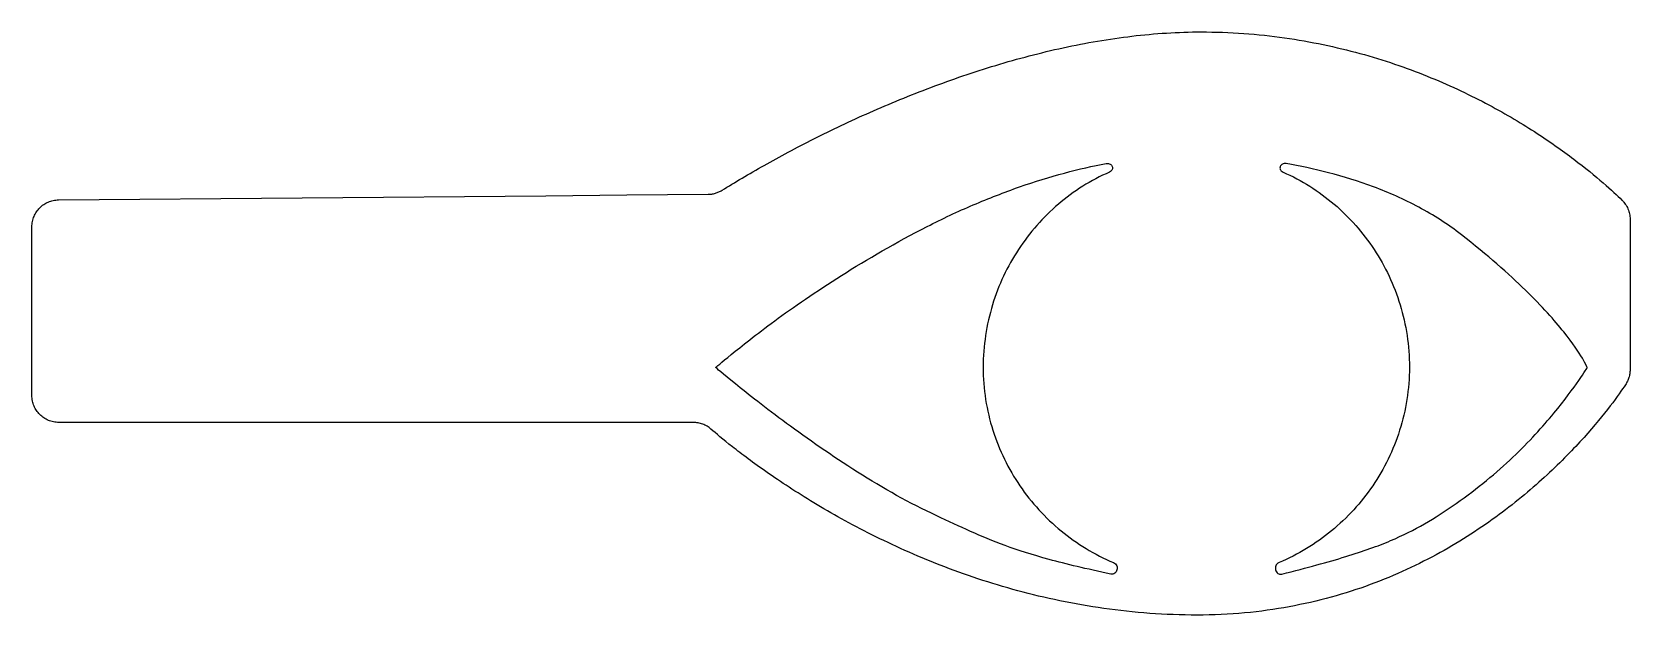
# Model space of a CAD drawing. Extents: x -75 to 76, y -25 to 30.
import ezdxf

# ---------------------------------------------------------------- set-up
doc = ezdxf.new("R2010")
doc.units = 0
doc.layers.add('DIMENSION', color=7, linetype='CONTINUOUS')

msp = doc.modelspace()

# ---------------------------------------------------------------- linework, layer by layer
at = {"layer": 'DIMENSION', "color": 250}
for points, knots in [([(-75.35, 11.76), (-75.35, 11.76), (-75.35, 9.76), (-75.35, 9.76), (-75.35, 9.76), (-75.35, 7.77), (-75.35, 7.77), (-75.35, 7.77), (-75.35, 5.77), (-75.35, 5.77), (-75.35, 5.77), (-75.35, 3.78), (-75.35, 3.78), (-75.35, 3.78), (-75.35, 1.78), (-75.35, 1.78), (-75.35, 1.78), (-75.35, -0.22), (-75.35, -0.22), (-75.35, -0.22), (-75.35, -2.21), (-75.35, -2.21), (-75.35, -2.21), (-75.35, -4.21), (-75.35, -4.21), (-75.35, -4.38), (-75.33, -4.55), (-75.3, -4.72), (-75.26, -4.89), (-75.21, -5.05), (-75.15, -5.2), (-75.08, -5.35), (-75, -5.49), (-74.91, -5.63), (-74.82, -5.76), (-74.72, -5.89), (-74.6, -6), (-74.49, -6.12), (-74.36, -6.22), (-74.23, -6.31), (-74.09, -6.41), (-73.95, -6.48), (-73.8, -6.55), (-73.64, -6.61), (-73.48, -6.66), (-73.32, -6.7), (-73.15, -6.73), (-72.98, -6.75), (-72.81, -6.75), (-72.81, -6.75), (-65.32, -6.75), (-65.32, -6.75), (-65.32, -6.75), (-57.82, -6.75), (-57.82, -6.75), (-57.82, -6.75), (-50.33, -6.75), (-50.33, -6.75), (-50.33, -6.75), (-42.84, -6.75), (-42.84, -6.75), (-42.84, -6.75), (-35.35, -6.75), (-35.35, -6.75), (-35.35, -6.75), (-27.86, -6.75), (-27.86, -6.75), (-27.86, -6.75), (-20.36, -6.75), (-20.36, -6.75), (-20.36, -6.75), (-12.87, -6.75), (-12.87, -6.75), (-12.79, -6.75), (-12.72, -6.75), (-12.64, -6.76), (-12.57, -6.77), (-12.49, -6.78), (-12.42, -6.79), (-12.34, -6.8), (-12.27, -6.82), (-12.2, -6.84), (-12.12, -6.86), (-12.05, -6.88), (-11.98, -6.91), (-11.91, -6.94), (-11.84, -6.97), (-11.77, -7), (-11.7, -7.03), (-11.64, -7.07), (-11.57, -7.11), (-11.51, -7.15), (-11.44, -7.19), (-11.38, -7.23), (-11.32, -7.28), (-11.26, -7.32), (-11.2, -7.37), (-10.74, -7.78), (-10.06, -8.35), (-9.17, -9.05), (-8.28, -9.75), (-7.18, -10.58), (-5.9, -11.47), (-4.61, -12.37), (-3.13, -13.35), (-1.47, -14.35), (0.18, -15.35), (2.02, -16.37), (4.01, -17.37), (6.01, -18.37), (8.16, -19.35), (10.47, -20.25), (12.77, -21.15), (15.22, -21.97), (17.8, -22.67), (20.38, -23.37), (23.1, -23.94), (25.92, -24.34), (28.75, -24.74), (31.7, -24.97), (34.74, -24.97), (37.82, -24.97), (40.72, -24.69), (43.44, -24.18), (46.16, -23.68), (48.71, -22.96), (51.09, -22.09), (53.46, -21.21), (55.66, -20.18), (57.69, -19.06), (59.72, -17.93), (61.58, -16.72), (63.26, -15.47), (64.94, -14.23), (66.45, -12.95), (67.79, -11.71), (69.13, -10.47), (70.29, -9.27), (71.29, -8.16), (72.28, -7.05), (73.1, -6.04), (73.76, -5.19), (74.41, -4.34), (74.89, -3.65), (75.2, -3.18), (75.24, -3.13), (75.27, -3.08), (75.3, -3.02), (75.33, -2.97), (75.36, -2.91), (75.39, -2.85), (75.42, -2.8), (75.44, -2.74), (75.46, -2.68), (75.49, -2.62), (75.51, -2.56), (75.53, -2.51), (75.54, -2.45), (75.56, -2.39), (75.57, -2.32), (75.59, -2.26), (75.6, -2.2), (75.61, -2.14), (75.62, -2.08), (75.62, -2.02), (75.63, -1.95), (75.63, -1.89), (75.64, -1.83), (75.64, -1.77), (75.64, -1.77), (75.64, 0.01), (75.64, 0.01), (75.64, 0.01), (75.64, 1.79), (75.64, 1.79), (75.64, 1.79), (75.64, 3.57), (75.64, 3.57), (75.64, 3.57), (75.64, 5.35), (75.64, 5.35), (75.64, 5.35), (75.64, 7.13), (75.64, 7.13), (75.64, 7.13), (75.64, 8.91), (75.64, 8.91), (75.64, 8.91), (75.64, 10.69), (75.64, 10.69), (75.64, 10.69), (75.64, 12.47), (75.64, 12.47), (75.64, 12.55), (75.63, 12.64), (75.62, 12.72), (75.61, 12.81), (75.6, 12.89), (75.58, 12.97), (75.57, 13.06), (75.55, 13.14), (75.52, 13.22), (75.5, 13.3), (75.47, 13.38), (75.44, 13.46), (75.4, 13.53), (75.37, 13.61), (75.33, 13.68), (75.29, 13.76), (75.24, 13.83), (75.19, 13.9), (75.15, 13.97), (75.1, 14.04), (75.04, 14.1), (74.99, 14.17), (74.93, 14.23), (74.87, 14.29), (74.44, 14.7), (73.85, 15.26), (73.09, 15.91), (72.33, 16.57), (71.4, 17.34), (70.32, 18.16), (69.24, 18.98), (67.99, 19.86), (66.6, 20.76), (65.2, 21.66), (63.66, 22.57), (61.97, 23.46), (60.27, 24.35), (58.44, 25.22), (56.46, 26.01), (54.48, 26.81), (52.37, 27.54), (50.12, 28.16), (47.87, 28.77), (45.49, 29.28), (42.99, 29.63), (40.48, 29.99), (37.85, 30.19), (35.1, 30.19), (32.94, 30.19), (30.76, 30.05), (28.58, 29.79), (26.41, 29.54), (24.24, 29.16), (22.08, 28.69), (19.93, 28.23), (17.8, 27.66), (15.71, 27.03), (13.62, 26.4), (11.58, 25.69), (9.59, 24.94), (7.6, 24.19), (5.67, 23.4), (3.82, 22.58), (1.97, 21.76), (0.2, 20.91), (-1.47, 20.07), (-3.14, 19.23), (-4.71, 18.39), (-6.16, 17.57), (-7.62, 16.75), (-8.95, 15.96), (-10.15, 15.22), (-10.2, 15.18), (-10.25, 15.15), (-10.3, 15.13), (-10.35, 15.1), (-10.4, 15.07), (-10.46, 15.05), (-10.51, 15.03), (-10.56, 15.01), (-10.62, 14.99), (-10.67, 14.97), (-10.73, 14.95), (-10.78, 14.93), (-10.84, 14.92), (-10.9, 14.9), (-10.95, 14.89), (-11.01, 14.88), (-11.07, 14.87), (-11.13, 14.86), (-11.18, 14.85), (-11.24, 14.84), (-11.3, 14.84), (-11.36, 14.84), (-11.42, 14.83), (-11.47, 14.83), (-11.47, 14.83), (-19.14, 14.77), (-19.14, 14.77), (-19.14, 14.77), (-26.81, 14.7), (-26.81, 14.7), (-26.81, 14.7), (-34.48, 14.63), (-34.48, 14.63), (-34.48, 14.63), (-42.15, 14.57), (-42.15, 14.57), (-42.15, 14.57), (-49.82, 14.5), (-49.82, 14.5), (-49.82, 14.5), (-57.49, 14.43), (-57.49, 14.43), (-57.49, 14.43), (-65.16, 14.37), (-65.16, 14.37), (-65.16, 14.37), (-72.83, 14.3), (-72.83, 14.3), (-73, 14.3), (-73.17, 14.28), (-73.34, 14.24), (-73.5, 14.21), (-73.66, 14.16), (-73.81, 14.09), (-73.96, 14.03), (-74.1, 13.95), (-74.24, 13.86), (-74.37, 13.77), (-74.5, 13.66), (-74.61, 13.55), (-74.73, 13.43), (-74.83, 13.31), (-74.92, 13.17), (-75.01, 13.04), (-75.09, 12.89), (-75.15, 12.74), (-75.21, 12.59), (-75.26, 12.43), (-75.3, 12.27), (-75.33, 12.1), (-75.35, 11.93), (-75.35, 11.76)], [0, 0, 0, 0, 1, 1, 1, 2, 2, 2, 3, 3, 3, 4, 4, 4, 5, 5, 5, 6, 6, 6, 7, 7, 7, 8, 8, 8, 9, 9, 9, 10, 10, 10, 11, 11, 11, 12, 12, 12, 13, 13, 13, 14, 14, 14, 15, 15, 15, 16, 16, 16, 17, 17, 17, 18, 18, 18, 19, 19, 19, 20, 20, 20, 21, 21, 21, 22, 22, 22, 23, 23, 23, 24, 24, 24, 25, 25, 25, 26, 26, 26, 27, 27, 27, 28, 28, 28, 29, 29, 29, 30, 30, 30, 31, 31, 31, 32, 32, 32, 33, 33, 33, 34, 34, 34, 35, 35, 35, 36, 36, 36, 37, 37, 37, 38, 38, 38, 39, 39, 39, 40, 40, 40, 41, 41, 41, 42, 42, 42, 43, 43, 43, 44, 44, 44, 45, 45, 45, 46, 46, 46, 47, 47, 47, 48, 48, 48, 49, 49, 49, 50, 50, 50, 51, 51, 51, 52, 52, 52, 53, 53, 53, 54, 54, 54, 55, 55, 55, 56, 56, 56, 57, 57, 57, 58, 58, 58, 59, 59, 59, 60, 60, 60, 61, 61, 61, 62, 62, 62, 63, 63, 63, 64, 64, 64, 65, 65, 65, 66, 66, 66, 67, 67, 67, 68, 68, 68, 69, 69, 69, 70, 70, 70, 71, 71, 71, 72, 72, 72, 73, 73, 73, 74, 74, 74, 75, 75, 75, 76, 76, 76, 77, 77, 77, 78, 78, 78, 79, 79, 79, 80, 80, 80, 81, 81, 81, 82, 82, 82, 83, 83, 83, 84, 84, 84, 85, 85, 85, 86, 86, 86, 87, 87, 87, 88, 88, 88, 89, 89, 89, 90, 90, 90, 91, 91, 91, 92, 92, 92, 93, 93, 93, 94, 94, 94, 95, 95, 95, 96, 96, 96, 97, 97, 97, 98, 98, 98, 99, 99, 99, 100, 100, 100, 101, 101, 101, 102, 102, 102, 103, 103, 103, 104, 104, 104, 105, 105, 105, 106, 106, 106, 107, 107, 107, 108, 108, 108, 109, 109, 109, 110, 110, 110, 111, 111, 111, 112, 112, 112, 112]), ([(26.83, -20), (25.03, -19.24), (23.37, -18.22), (21.88, -17), (20.39, -15.77), (19.08, -14.34), (17.99, -12.74), (16.9, -11.14), (16.03, -9.37), (15.44, -7.49), (14.84, -5.61), (14.52, -3.61), (14.52, -1.53), (14.52, 0.51), (14.83, 2.5), (15.4, 4.37), (15.97, 6.25), (16.8, 8.01), (17.86, 9.61), (18.91, 11.22), (20.18, 12.66), (21.63, 13.9), (23.08, 15.14), (24.7, 16.16), (26.46, 16.93), (26.6, 16.99), (26.68, 17.08), (26.72, 17.17), (26.76, 17.27), (26.76, 17.37), (26.72, 17.46), (26.68, 17.55), (26.61, 17.63), (26.51, 17.68), (26.42, 17.73), (26.29, 17.76), (26.15, 17.73), (24.89, 17.51), (23.56, 17.21), (22.19, 16.84), (20.81, 16.48), (19.39, 16.03), (17.95, 15.53), (16.51, 15.02), (15.05, 14.45), (13.58, 13.83), (12.12, 13.2), (10.66, 12.52), (9.23, 11.78), (6.29, 10.28), (3.57, 8.69), (1.14, 7.16), (-1.28, 5.63), (-3.41, 4.15), (-5.17, 2.86), (-6.93, 1.57), (-8.33, 0.46), (-9.28, -0.32), (-10.23, -1.1), (-10.75, -1.55), (-10.75, -1.55), (-10.75, -1.55), (-10.07, -2.14), (-8.89, -3.1), (-7.71, -4.05), (-6.04, -5.38), (-4.05, -6.84), (-2.07, -8.3), (0.23, -9.91), (2.65, -11.44), (5.07, -12.97), (7.61, -14.41), (10.09, -15.56), (11.25, -16.09), (12.29, -16.58), (13.33, -17.05), (14.37, -17.52), (15.42, -17.96), (16.61, -18.4), (17.81, -18.83), (19.14, -19.26), (20.76, -19.71), (22.37, -20.15), (24.26, -20.6), (26.57, -21.09), (26.72, -21.12), (26.85, -21.09), (26.96, -21.01), (27.06, -20.94), (27.13, -20.82), (27.16, -20.69), (27.2, -20.57), (27.19, -20.43), (27.14, -20.3), (27.09, -20.18), (26.99, -20.07), (26.83, -20)], [0, 0, 0, 0, 1, 1, 1, 2, 2, 2, 3, 3, 3, 4, 4, 4, 5, 5, 5, 6, 6, 6, 7, 7, 7, 8, 8, 8, 9, 9, 9, 10, 10, 10, 11, 11, 11, 12, 12, 12, 13, 13, 13, 14, 14, 14, 15, 15, 15, 16, 16, 16, 17, 17, 17, 18, 18, 18, 19, 19, 19, 20, 20, 20, 21, 21, 21, 22, 22, 22, 23, 23, 23, 24, 24, 24, 25, 25, 25, 26, 26, 26, 27, 27, 27, 28, 28, 28, 29, 29, 29, 30, 30, 30, 31, 31, 31, 32, 32, 32, 32]), ([(42.48, -20), (44.28, -19.24), (45.94, -18.22), (47.43, -17), (48.92, -15.77), (50.23, -14.34), (51.32, -12.74), (52.41, -11.14), (53.28, -9.37), (53.87, -7.49), (54.47, -5.61), (54.79, -3.61), (54.79, -1.53), (54.79, 0.51), (54.48, 2.5), (53.91, 4.37), (53.34, 6.25), (52.51, 8.01), (51.46, 9.61), (50.4, 11.22), (49.13, 12.66), (47.68, 13.9), (46.23, 15.14), (44.61, 16.16), (42.85, 16.93), (42.71, 16.99), (42.63, 17.08), (42.59, 17.17), (42.55, 17.27), (42.55, 17.37), (42.59, 17.46), (42.63, 17.55), (42.7, 17.63), (42.8, 17.68), (42.89, 17.73), (43.02, 17.76), (43.16, 17.73), (44.42, 17.51), (45.77, 17.23), (47.16, 16.87), (48.55, 16.51), (49.98, 16.07), (51.41, 15.53), (52.85, 14.99), (54.28, 14.36), (55.68, 13.61), (57.07, 12.87), (58.43, 12), (59.7, 11.01), (62.18, 9.07), (64.17, 7.31), (65.75, 5.77), (67.33, 4.23), (68.51, 2.9), (69.37, 1.82), (70.24, 0.73), (70.79, -0.11), (71.13, -0.68), (71.47, -1.25), (71.59, -1.55), (71.59, -1.55), (71.59, -1.55), (71.32, -2.01), (70.79, -2.78), (70.26, -3.54), (69.47, -4.63), (68.43, -5.88), (67.39, -7.14), (66.1, -8.57), (64.56, -10.04), (63.02, -11.5), (61.24, -13), (59.22, -14.4), (58.17, -15.13), (57.21, -15.76), (56.22, -16.33), (55.23, -16.91), (54.2, -17.43), (53, -17.93), (51.8, -18.44), (50.44, -18.93), (48.77, -19.44), (47.1, -19.95), (45.14, -20.49), (42.74, -21.09), (42.59, -21.13), (42.46, -21.1), (42.36, -21.02), (42.26, -20.95), (42.18, -20.83), (42.15, -20.7), (42.11, -20.57), (42.12, -20.43), (42.17, -20.3), (42.22, -20.18), (42.32, -20.07), (42.48, -20)], [0, 0, 0, 0, 1, 1, 1, 2, 2, 2, 3, 3, 3, 4, 4, 4, 5, 5, 5, 6, 6, 6, 7, 7, 7, 8, 8, 8, 9, 9, 9, 10, 10, 10, 11, 11, 11, 12, 12, 12, 13, 13, 13, 14, 14, 14, 15, 15, 15, 16, 16, 16, 17, 17, 17, 18, 18, 18, 19, 19, 19, 20, 20, 20, 21, 21, 21, 22, 22, 22, 23, 23, 23, 24, 24, 24, 25, 25, 25, 26, 26, 26, 27, 27, 27, 28, 28, 28, 29, 29, 29, 30, 30, 30, 31, 31, 31, 32, 32, 32, 32])]:
    msp.add_open_spline(points, degree=3, knots=knots, dxfattribs=at)

doc.saveas('drawing.dxf')
